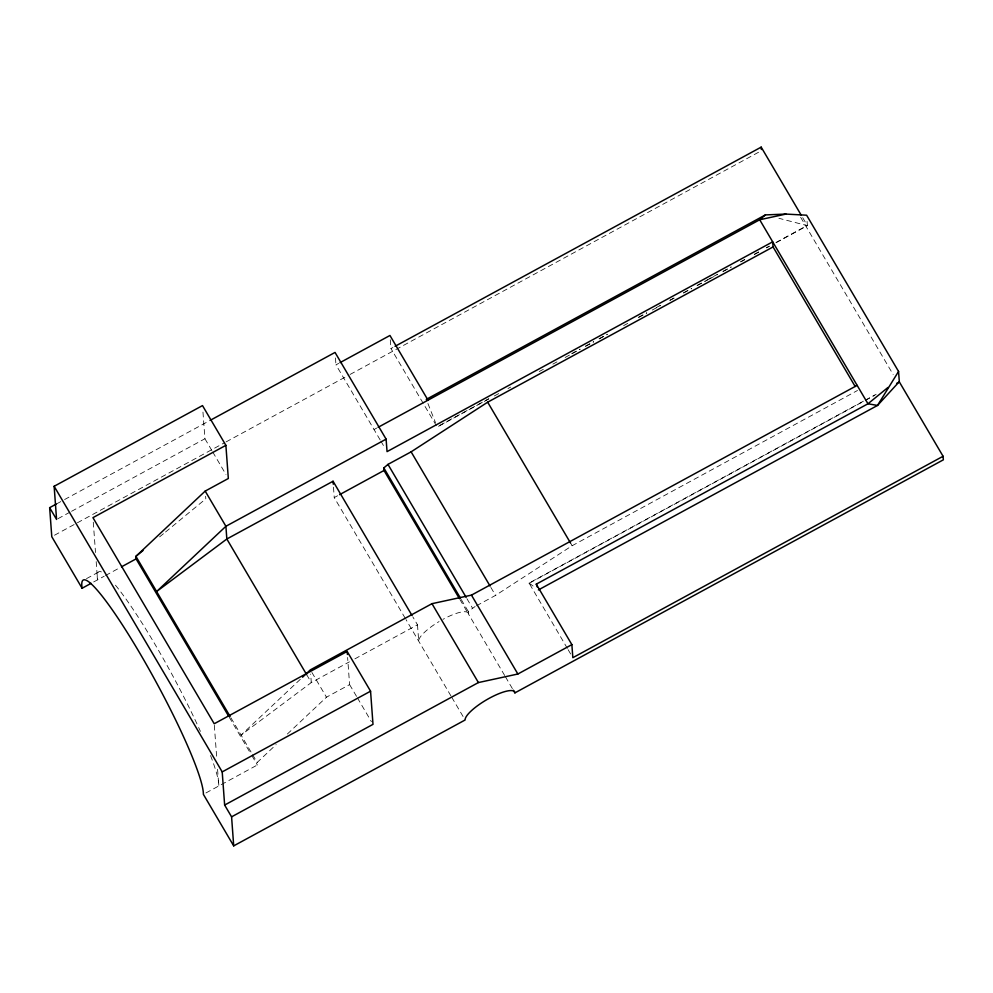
<?xml version="1.0" encoding="UTF-8"?>
<svg xmlns="http://www.w3.org/2000/svg" width="993" height="993" viewBox="0 0 993 993"><rect width="100%" height="100%" fill="white"/><g stroke="black" fill="none" stroke-linecap="round" stroke-linejoin="round"><path stroke-width="0.74" stroke-dasharray="4.96 3.72" d="M300.308 679.311L241.076 735.081L311.305 682.563L349.424 661.835M205.948 792.948L257.361 764.995L257.175 762.463L276.178 744.564M287.349 734.038L326.461 697.198L349.598 684.611L347.612 657.478M504.68 675.501L468.473 614.022L468.274 611.477L475.126 606.512M159.612 536.878L164.354 532.968M165.546 532L205.812 498.834L205.601 496.252M476.491 605.767L495.544 595.39L572.129 545.728L857.518 390.472M56.44 503.972L63.242 500.273M64.595 499.541L208.654 421.181M380.158 439.924L335.969 364.853L338.663 363.388M57.942 518.706L70.193 512.04M71.558 511.308L204.93 438.745L202.82 410.109M436.386 425.736L390.957 348.531L393.675 347.054M54.503 535.239L224.778 442.617M226.131 441.873L348.729 375.193M350.082 374.448L761.457 150.675M86.515 578.634L98.071 572.353M93.665 581.96L104.178 576.238M105.506 575.518L118.8 568.281M374.038 429.522L376.732 428.057M439.874 425.327L488.866 398.665M571.906 353.508L580.061 349.064M585.51 346.098L593.677 341.654M599.127 338.7L607.294 334.256M638.598 317.226L646.766 312.783M656.286 307.594L660.37 305.372M669.903 300.196L673.986 297.974M683.519 292.786L691.674 288.342M697.123 285.388L705.291 280.945M706.656 280.2L717.542 274.279M722.991 271.312L731.158 266.869M740.679 261.693L744.762 259.471M754.295 254.282L761.097 250.584M766.546 247.629L769.265 246.14M776.067 242.441L807.371 225.411L807.048 221.042M438.521 426.32L488.891 398.925M494.328 395.959L499.777 393.005M507.944 388.561L510.663 387.084M539.249 371.531L543.332 369.309M552.865 364.121L556.949 361.899M565.116 357.468L570.553 354.501M571.918 353.756L580.086 349.313M585.535 346.358L593.702 341.915M599.139 338.948L607.306 334.504M623.641 325.617L627.725 323.408M638.611 317.475L646.778 313.031M652.227 310.077L660.395 305.633M669.915 300.445L673.999 298.223M683.532 293.047L691.699 288.603M697.148 285.636L708.034 279.716M709.399 278.971L717.567 274.54M723.003 271.573L731.171 267.129M740.704 261.941L744.787 259.719M754.308 254.543L761.122 250.844M766.559 247.878L769.29 246.401M776.092 242.689L807.396 225.659L778.897 218.286M405.243 618.291L334.231 497.58L338.265 495.383M354.873 658.868L417.507 624.82L412.815 616.839M567.363 648.392L529.07 583.077L863.922 400.911M865.288 400.167L876.174 394.246M529.083 583.338L863.947 401.172M865.3 400.427L874.833 395.239M529.07 583.077L534.892 587.36M380.915 441.227L384.75 447.731M505.462 676.841L512.549 688.869M450.946 695.932L406.025 619.62M451.741 697.26L463.545 717.318M204.93 438.745L211.956 450.673M212.738 452.001L225.982 474.53M349.598 684.611L356.624 696.527M357.406 697.856L371.432 721.712M311.889 672.447L326.461 697.198M802.692 217.678L807.396 225.659M800.656 217.306L893.166 374.535M570.565 543.072L572.129 545.728M568.145 649.72L571.273 655.032M490.865 587.409L495.544 595.39M466.933 598.68L472.407 607.989M461.236 599.511L468.274 611.477M459.871 599.4L468.473 614.022A28.561 7.46 -30.5 0 0 442.965 619.347M306.614 674.582L311.305 682.563L310.672 674.086M230.91 717.802L251.812 753.339M252.582 754.643L257.175 762.463M229.197 717.12L251.105 754.345M251.887 755.685L257.361 764.995M427.921 403.493L435.517 422.695M390.286 339.817L390.957 348.531M335.448 357.952L335.969 364.853M417.507 624.82L418.686 641.13A28.561 7.46 -30.5 0 1 439.067 621.568M214.327 725.275L216.673 757.138M217.566 769.277L218.795 785.96A124.088 15.329 61.5 0 0 210.553 755.536M93.28 522.206L95.514 552.555M96.184 561.653L97.525 579.862A124.088 15.329 61.5 0 1 101.385 571.918M333.487 487.191L334.231 497.58M115.449 585.187A124.088 15.329 61.5 0 1 198.004 726.094M198.625 727.447A124.088 15.329 61.5 0 1 200.425 731.394"/><path stroke-width="1.49" d="M340.016 362.644L389.951 335.473L428.02 400.167L426.295 399.372L765.404 214.91L785.935 214.078L806.614 215.208L898.553 371.456L877.514 405.442L538.392 589.941M899.31 381.66L877.514 405.442L867.969 403.779L536.282 584.157L537.337 587.049M56.44 503.972L49.65 507.671L56.576 519.451L54.143 486.285L202.498 405.591L225.883 445.336L228.328 478.502L205.191 491.088L135.917 556.341L136.091 558.885L228.415 715.792M302.542 677.214L310.362 669.853L431.98 603.682L471.464 595.13L857.145 385.383M459.089 598.071L384.018 470.471L383.832 467.926L387.978 464.389L411.114 451.84L487.675 402.19L773.063 246.934L772.678 241.833L387.047 451.629L386.103 439.142L335.038 352.428L210.019 420.436M765.404 214.91L759.695 219.751L378.085 427.325M143.029 550.507L135.917 556.341L230.128 716.474M887.965 387.469L867.969 403.779L759.695 219.751L785.935 214.078M395.04 346.309L761.184 147.125L801.128 215.022M225.883 445.336L92.945 517.651L214.215 723.76L347.165 651.445L370.563 691.19L372.996 724.356L224.641 805.062L231.58 816.842L233.703 845.875L465.121 719.987A28.561 7.46 -30.5 0 1 489.4 698.203A28.561 7.46 -30.5 0 1 514.908 692.878L943.35 459.821L943.077 456.271L899.335 381.908L898.553 371.456M49.65 507.671L51.785 536.716L82.096 588.253L91.095 583.35M121.469 566.842L136.091 558.885M386.103 439.142L225.907 526.278L156.621 591.53L226.838 539L333.052 481.245L412.033 615.511M339.618 494.651L384.018 470.471M896.605 383.397L899.335 381.908M224.641 805.062L222.209 771.896L370.563 691.19M231.58 816.842L478.403 682.563L517.874 674.011L571.869 644.631L536.282 584.157M943.077 456.271L572.837 657.689L571.869 644.631M471.464 595.13L517.874 674.011M513.331 690.209L514.908 692.878M431.98 603.682L478.403 682.563M205.191 491.088L225.907 526.278L226.838 539L306.614 674.582M54.143 486.285L222.209 771.896M233.703 845.875L203.379 794.35A124.088 15.329 61.5 0 0 139.951 653.419A124.088 15.329 61.5 0 0 82.096 588.253M773.063 246.934L855.172 386.488M487.675 402.19L570.565 543.072M411.114 451.84L490.083 586.081M387.978 464.389L466.151 597.352M383.832 467.926L460.454 598.183M761.184 147.125L761.358 149.496M347.165 651.445L347.389 654.461M333.052 481.245L333.276 484.224"/></g></svg>
